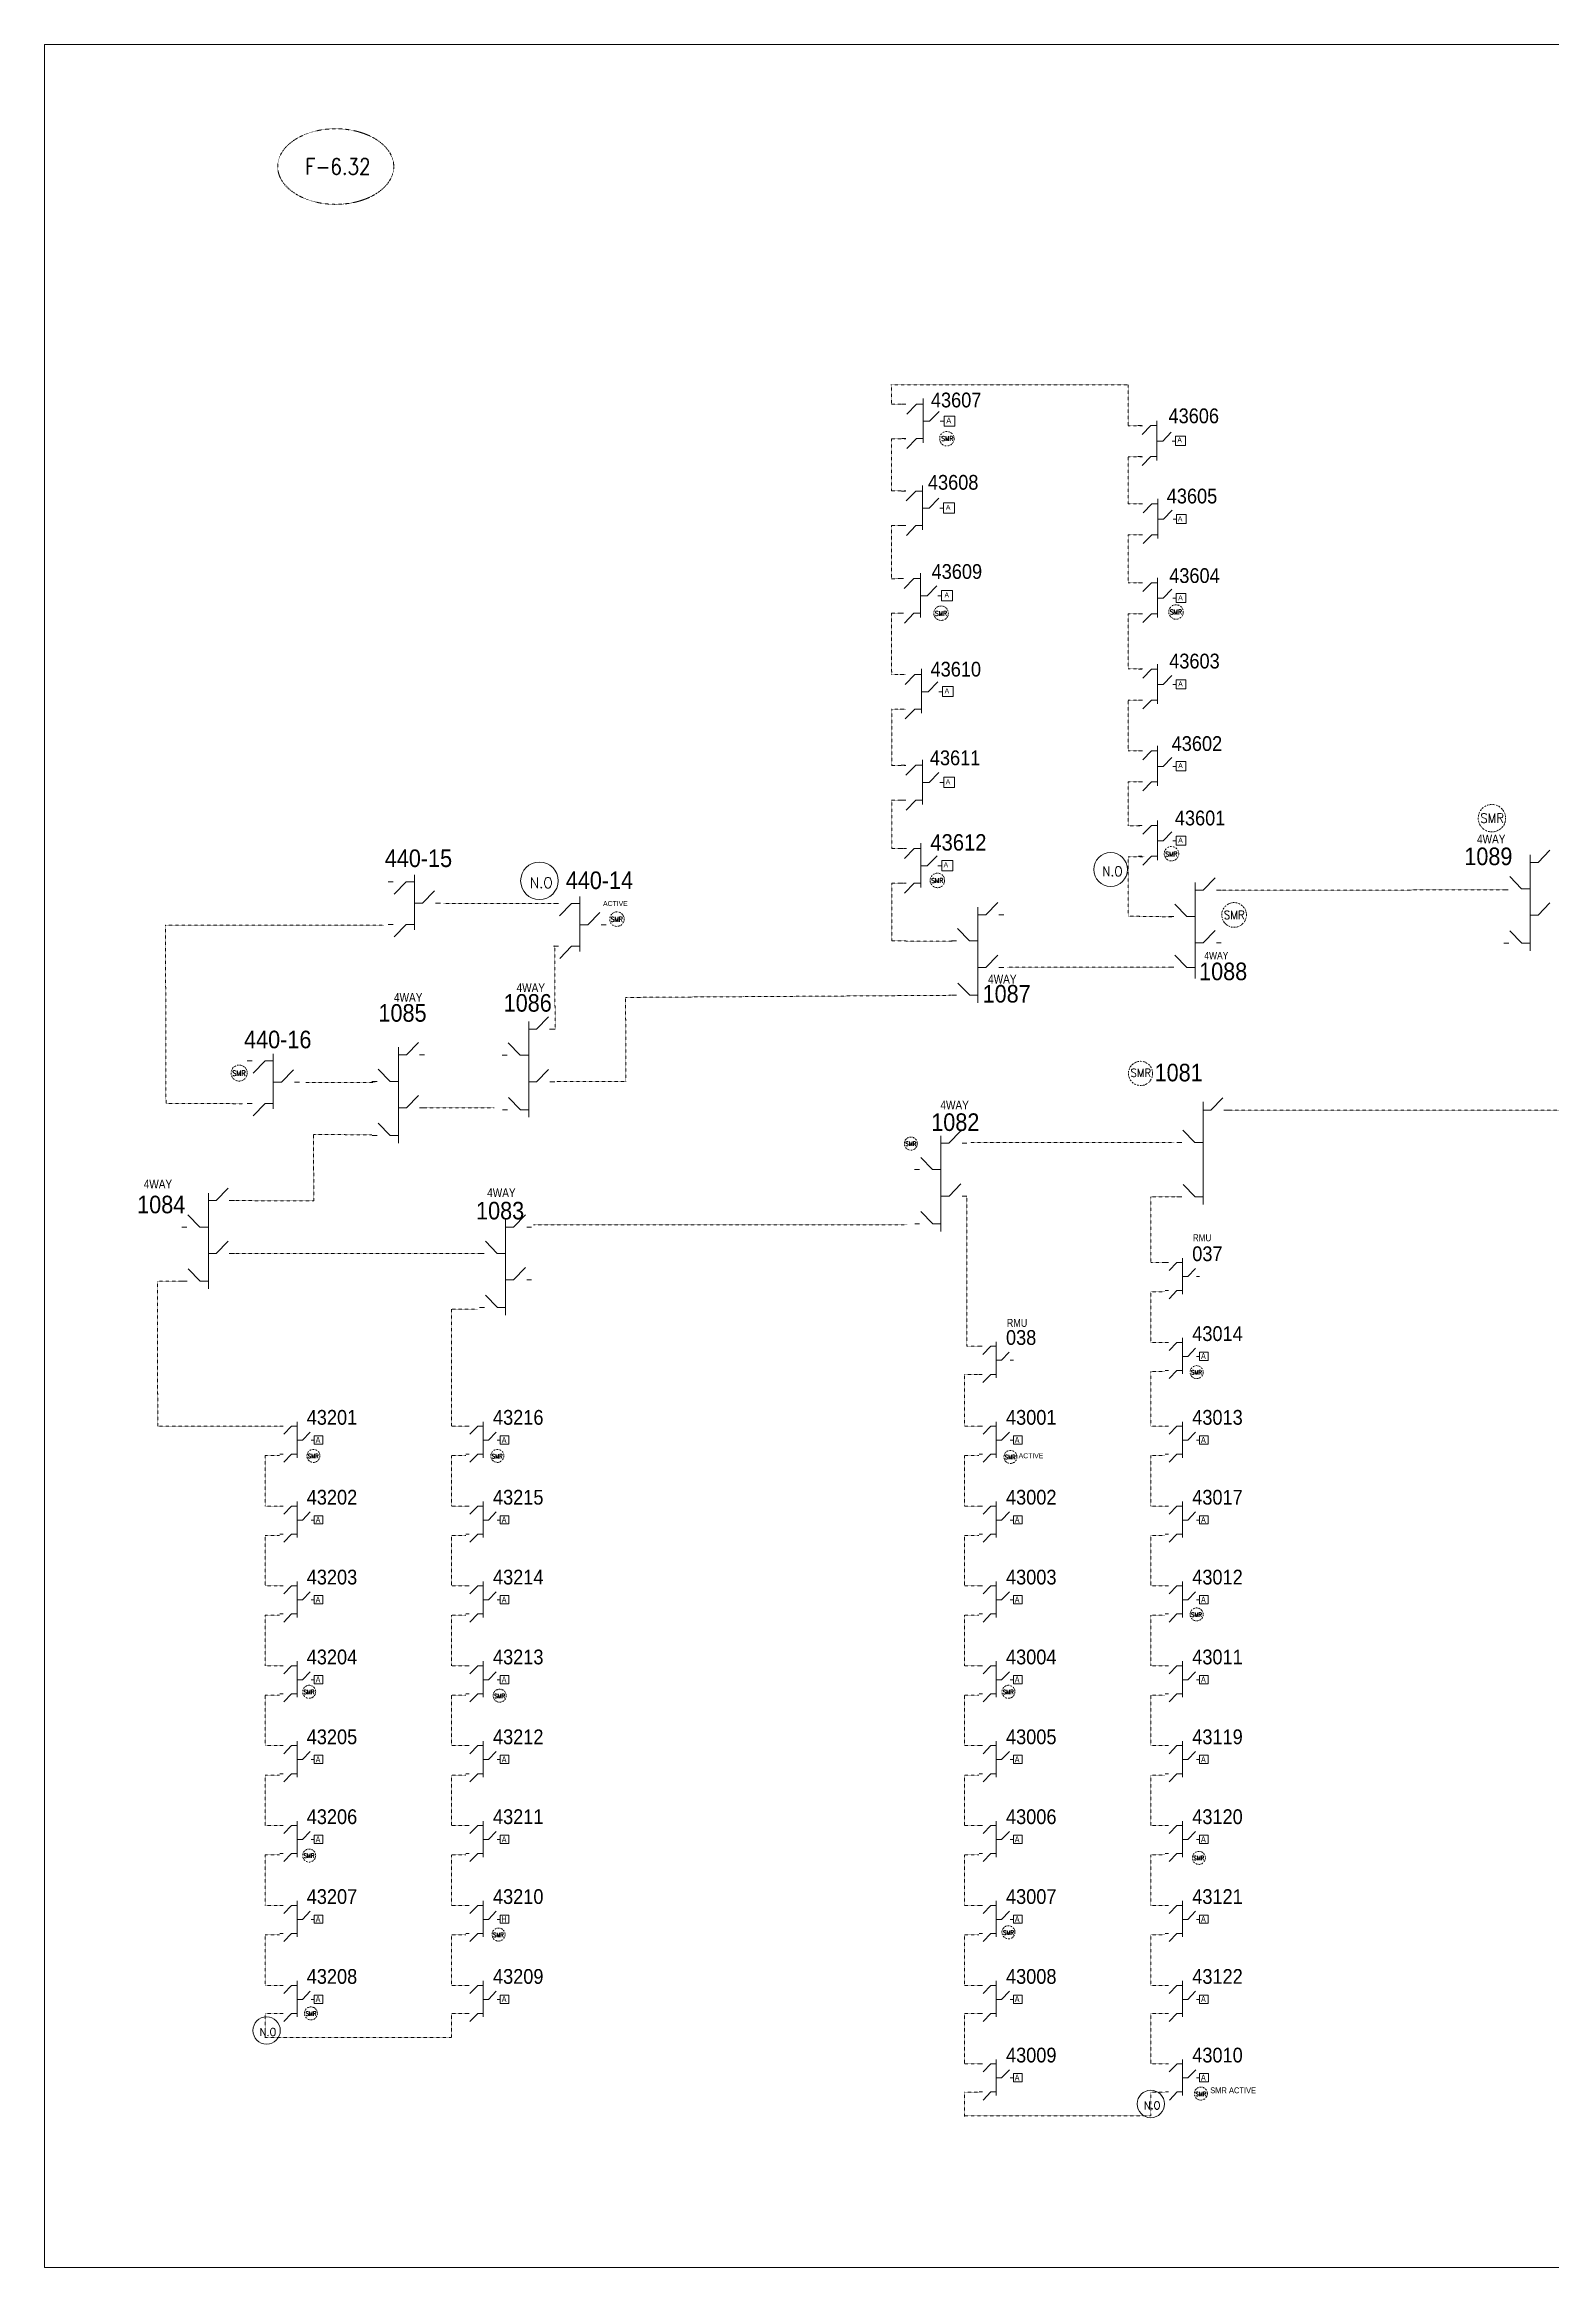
# Model space of a CAD drawing. Header units: metres. Extents: x 65984 to 144644, y -19036 to 23726.
# Drawn here: x 101434 to 102290, y -8571 to -7308 of the extents above; entities that cross this region are included whole.
import ezdxf
from ezdxf.enums import TextEntityAlignment as Align

# ---------------------------------------------------------------- set-up
doc = ezdxf.new("R2010")
doc.units = ezdxf.units.M
doc.header["$MEASUREMENT"] = 0
doc.linetypes.add('DGN Style 3', pattern=[0.013877, 0, -0.013877])
doc.linetypes.add('DGN Style 4', pattern=[1.6, 0.8, -0.4, 0, -0.4])
for name, color, linetype, lineweight in [('d_eos', 111, 'Continuous', 40), ('d_tf no', 6, 'Continuous', 40), ('d_ug cable', 95, 'Continuous', 40), ('fedr no', 95, 'Continuous', 40), ('Level 37', 7, 'Continuous', 0), ('O H MAIN FEEDER', 4, 'Continuous', 100), ('SW N O', 114, 'Continuous', 30)]:
    doc.layers.add(name, color=color, linetype=linetype, lineweight=lineweight)
doc.styles.add('NASKHF', font='naskhf.shx', dxfattribs={"height": 8})
doc.styles.add('Style-Arial', font='arial.ttf')
doc.styles.add('Style-msdefault', font='msdefault.shx')
doc.styles.add('Style-simplex', font='simplex.shx')
doc.styles.add('Style-STANDARD', font='STANDARD.shx')

# ---------------------------------------------------------------- blocks, each defined once
blk = doc.blocks.new('*U3995')
at = {"layer": 'd_eos', "color": 2, "linetype": 'Continuous', "lineweight": 13, "ltscale": 0.638341}
for p, q in [((-12.1, 13.7), (-14.9, 13.7)), ((-4.7, 13.7), (-11.5, 6.7)), ((0, 13.7), (-4.7, 13.7)), ((0, -13.6), (0, 17.6)), ((0, 1.6), (4.6, 1.6)), ((4.6, 1.6), (11.4, 8.6)), ((12.1, 1.6), (14.9, 1.6)), ((-12.1, -10.6), (-14.9, -10.6)), ((-4.7, -10.6), (-11.4, -17.6)), ((0, -10.6), (-4.7, -10.6))]:
    blk.add_line(p, q, dxfattribs=at)
blk = doc.blocks.new('*U3994')
at = {"layer": 'd_eos', "color": 7, "linetype": 'Continuous', "lineweight": 13, "ltscale": 0.638341}
for p, q in [((-12.1, 13.7), (-14.9, 13.7)), ((-4.7, 13.7), (-11.5, 6.7)), ((0, 13.7), (-4.7, 13.7)), ((0, -13.6), (0, 17.6)), ((0, 1.6), (4.6, 1.6)), ((4.6, 1.6), (11.4, 8.6)), ((12.1, 1.6), (14.9, 1.6)), ((-12.1, -10.6), (-14.9, -10.6)), ((-4.7, -10.6), (-11.4, -17.6)), ((0, -10.6), (-4.7, -10.6))]:
    blk.add_line(p, q, dxfattribs=at)
blk = doc.blocks.new('*U4014')
at = {"layer": 'd_eos', "color": 2, "linetype": 'Continuous', "lineweight": 13, "ltscale": 0.467226}
for p, q in [((0, -13.6), (0, 17.6)), ((-12.1, 13.7), (-14.9, 13.7)), ((-4.7, 13.7), (-11.5, 6.7)), ((0, 13.7), (-4.7, 13.7)), ((0, 1.6), (4.6, 1.6)), ((4.6, 1.6), (11.4, 8.6)), ((12.1, 1.6), (14.9, 1.6)), ((-12.1, -10.6), (-14.9, -10.6)), ((-4.7, -10.6), (-11.4, -17.6)), ((0, -10.6), (-4.7, -10.6))]:
    blk.add_line(p, q, dxfattribs=at)
blk = doc.blocks.new('*U4013')
at = {"layer": 'd_ug cable', "color": 2, "linetype": 'Continuous', "lineweight": 0, "flags": 128}
blk.add_lwpolyline([(7.3, -1.2), (12.3, -1.2), (12.3, 3.5), (7.3, 3.5)], close=True, dxfattribs=at)
at = {"layer": 'd_eos', "color": 2, "linetype": 'Continuous', "lineweight": 13, "ltscale": 0.467226, "xscale": 0.6561000000000002, "yscale": 0.6561000000000002, "zscale": 0.6561000000000002}
blk.add_blockref('*U4014', (-2.4, 0), dxfattribs=at)
blk = doc.blocks.new('*U4016')
at = {"layer": 'd_eos', "color": 7, "linetype": 'Continuous', "lineweight": 13, "ltscale": 0.452462}
for p, q in [((0, -13.6), (0, 17.6)), ((-12.1, 13.7), (-14.9, 13.7)), ((-4.7, 13.7), (-11.5, 6.7)), ((0, 13.7), (-4.7, 13.7)), ((0, 1.6), (4.6, 1.6)), ((4.6, 1.6), (11.4, 8.6)), ((12.1, 1.6), (14.9, 1.6)), ((-12.1, -10.6), (-14.9, -10.6)), ((-4.7, -10.6), (-11.4, -17.6)), ((0, -10.6), (-4.7, -10.6))]:
    blk.add_line(p, q, dxfattribs=at)
blk = doc.blocks.new('*U4015')
at = {"layer": 'd_ug cable', "color": 7, "linetype": 'Continuous', "lineweight": 0, "flags": 128}
blk.add_lwpolyline([(7.3, -1.2), (12.3, -1.2), (12.3, 3.5), (7.3, 3.5)], close=True, dxfattribs=at)
at = {"layer": 'd_eos', "color": 7, "linetype": 'Continuous', "lineweight": 13, "ltscale": 0.452462, "xscale": 0.6561000000000002, "yscale": 0.6561000000000002, "zscale": 0.6561000000000002}
blk.add_blockref('*U4016', (-2.4, 0), dxfattribs=at)
blk = doc.blocks.new('*U4018')
at = {"layer": 'd_eos', "color": 2, "linetype": 'Continuous', "lineweight": 13, "ltscale": 0.452668}
for p, q in [((0, -13.6), (0, 17.6)), ((-12.1, 13.7), (-14.9, 13.7)), ((-4.7, 13.7), (-11.5, 6.7)), ((0, 13.7), (-4.7, 13.7)), ((0, 1.6), (4.6, 1.6)), ((4.6, 1.6), (11.4, 8.6)), ((12.1, 1.6), (14.9, 1.6)), ((-12.1, -10.6), (-14.9, -10.6)), ((-4.7, -10.6), (-11.4, -17.6)), ((0, -10.6), (-4.7, -10.6))]:
    blk.add_line(p, q, dxfattribs=at)
blk = doc.blocks.new('*U4017')
at = {"layer": 'd_ug cable', "color": 2, "linetype": 'Continuous', "lineweight": 0, "flags": 128}
blk.add_lwpolyline([(7.3, -1.2), (12.3, -1.2), (12.3, 3.5), (7.3, 3.5)], close=True, dxfattribs=at)
at = {"layer": 'd_eos', "color": 2, "linetype": 'Continuous', "lineweight": 13, "ltscale": 0.452668, "xscale": 0.6561000000000002, "yscale": 0.6561000000000002, "zscale": 0.6561000000000002}
blk.add_blockref('*U4018', (-2.4, 0), dxfattribs=at)
blk = doc.blocks.new('*U4020')
at = {"layer": 'd_eos', "color": 7, "linetype": 'Continuous', "lineweight": 13, "ltscale": 0.453178}
for p, q in [((0, -13.6), (0, 17.6)), ((-12.1, 13.7), (-14.9, 13.7)), ((-4.7, 13.7), (-11.5, 6.7)), ((0, 13.7), (-4.7, 13.7)), ((0, 1.6), (4.6, 1.6)), ((4.6, 1.6), (11.4, 8.6)), ((12.1, 1.6), (14.9, 1.6)), ((-12.1, -10.6), (-14.9, -10.6)), ((-4.7, -10.6), (-11.4, -17.6)), ((0, -10.6), (-4.7, -10.6))]:
    blk.add_line(p, q, dxfattribs=at)
blk = doc.blocks.new('*U4019')
at = {"layer": 'd_ug cable', "color": 7, "linetype": 'Continuous', "lineweight": 0, "flags": 128}
blk.add_lwpolyline([(7.3, -1.2), (12.3, -1.2), (12.3, 3.5), (7.3, 3.5)], close=True, dxfattribs=at)
at = {"layer": 'd_eos', "color": 7, "linetype": 'Continuous', "lineweight": 13, "ltscale": 0.453178, "xscale": 0.6561000000000001, "yscale": 0.6561000000000001, "zscale": 0.6561000000000001}
blk.add_blockref('*U4020', (-2.4, 0), dxfattribs=at)
blk = doc.blocks.new('*U4022')
at = {"layer": 'd_eos', "color": 7, "linetype": 'Continuous', "lineweight": 13, "ltscale": 0.455957}
for p, q in [((0, -13.6), (0, 17.6)), ((-12.1, 13.7), (-14.9, 13.7)), ((-4.7, 13.7), (-11.5, 6.7)), ((0, 13.7), (-4.7, 13.7)), ((0, 1.6), (4.6, 1.6)), ((4.6, 1.6), (11.4, 8.6)), ((12.1, 1.6), (14.9, 1.6)), ((-12.1, -10.6), (-14.9, -10.6)), ((-4.7, -10.6), (-11.4, -17.6)), ((0, -10.6), (-4.7, -10.6))]:
    blk.add_line(p, q, dxfattribs=at)
blk = doc.blocks.new('*U4021')
at = {"layer": 'd_ug cable', "color": 7, "linetype": 'Continuous', "lineweight": 0, "flags": 128}
blk.add_lwpolyline([(7.3, -1.2), (12.3, -1.2), (12.3, 3.5), (7.3, 3.5)], close=True, dxfattribs=at)
at = {"layer": 'd_eos', "color": 7, "linetype": 'Continuous', "lineweight": 13, "ltscale": 0.455957, "xscale": 0.6561000000000002, "yscale": 0.6561000000000002, "zscale": 0.6561000000000002}
blk.add_blockref('*U4022', (-2.4, 0), dxfattribs=at)
blk = doc.blocks.new('*U4024')
at = {"layer": 'd_eos', "color": 2, "linetype": 'Continuous', "lineweight": 13, "ltscale": 0.453702}
for p, q in [((0, -13.6), (0, 17.6)), ((-12.1, 13.7), (-14.9, 13.7)), ((-4.7, 13.7), (-11.5, 6.7)), ((0, 13.7), (-4.7, 13.7)), ((0, 1.6), (4.6, 1.6)), ((4.6, 1.6), (11.4, 8.6)), ((12.1, 1.6), (14.9, 1.6)), ((-12.1, -10.6), (-14.9, -10.6)), ((-4.7, -10.6), (-11.4, -17.6)), ((0, -10.6), (-4.7, -10.6))]:
    blk.add_line(p, q, dxfattribs=at)
blk = doc.blocks.new('*U4023')
at = {"layer": 'd_ug cable', "color": 2, "linetype": 'Continuous', "lineweight": 0, "flags": 128}
blk.add_lwpolyline([(7.3, -1.2), (12.3, -1.2), (12.3, 3.5), (7.3, 3.5)], close=True, dxfattribs=at)
at = {"layer": 'd_eos', "color": 2, "linetype": 'Continuous', "lineweight": 13, "ltscale": 0.453702, "xscale": 0.6561000000000002, "yscale": 0.6561000000000002, "zscale": 0.6561000000000002}
blk.add_blockref('*U4024', (-2.4, 0), dxfattribs=at)
blk = doc.blocks.new('*U4026')
at = {"layer": 'd_eos', "color": 7, "linetype": 'Continuous', "lineweight": 13, "ltscale": 0.420503}
for p, q in [((0, -13.6), (0, 17.6)), ((-12.1, 13.7), (-14.9, 13.7)), ((-4.7, 13.7), (-11.5, 6.7)), ((0, 13.7), (-4.7, 13.7)), ((0, 1.6), (4.6, 1.6)), ((4.6, 1.6), (11.4, 8.6)), ((12.1, 1.6), (14.9, 1.6)), ((-12.1, -10.6), (-14.9, -10.6)), ((-4.7, -10.6), (-11.4, -17.6)), ((0, -10.6), (-4.7, -10.6))]:
    blk.add_line(p, q, dxfattribs=at)
blk = doc.blocks.new('*U4025')
at = {"layer": 'd_ug cable', "color": 7, "linetype": 'Continuous', "lineweight": 0, "flags": 128}
blk.add_lwpolyline([(7.3, -1.2), (12.3, -1.2), (12.3, 3.5), (7.3, 3.5)], close=True, dxfattribs=at)
at = {"layer": 'd_eos', "color": 7, "linetype": 'Continuous', "lineweight": 13, "ltscale": 0.420503, "xscale": 0.6561000000000002, "yscale": 0.6561000000000002, "zscale": 0.6561000000000002}
blk.add_blockref('*U4026', (-2.4, 0), dxfattribs=at)
blk = doc.blocks.new('*U4028')
at = {"layer": 'd_eos', "color": 2, "linetype": 'Continuous', "lineweight": 13, "ltscale": 0.420503}
for p, q in [((0, -13.6), (0, 17.6)), ((-12.1, 13.7), (-14.9, 13.7)), ((-4.7, 13.7), (-11.5, 6.7)), ((0, 13.7), (-4.7, 13.7)), ((0, 1.6), (4.6, 1.6)), ((4.6, 1.6), (11.4, 8.6)), ((12.1, 1.6), (14.9, 1.6)), ((-12.1, -10.6), (-14.9, -10.6)), ((-4.7, -10.6), (-11.4, -17.6)), ((0, -10.6), (-4.7, -10.6))]:
    blk.add_line(p, q, dxfattribs=at)
blk = doc.blocks.new('*U4027')
at = {"layer": 'd_ug cable', "color": 2, "linetype": 'Continuous', "lineweight": 0, "flags": 128}
blk.add_lwpolyline([(7.3, -1.2), (12.3, -1.2), (12.3, 3.5), (7.3, 3.5)], close=True, dxfattribs=at)
at = {"layer": 'd_eos', "color": 2, "linetype": 'Continuous', "lineweight": 13, "ltscale": 0.420503, "xscale": 0.6561000000000002, "yscale": 0.6561000000000002, "zscale": 0.6561000000000002}
blk.add_blockref('*U4028', (-2.4, 0), dxfattribs=at)
blk = doc.blocks.new('*U4003')
at = {"layer": 'd_eos', "color": 7, "linetype": 'Continuous', "lineweight": 13, "ltscale": 0.418816}
for p, q in [((-12.1, 13.7), (-14.9, 13.7)), ((-4.7, 13.7), (-11.5, 6.7)), ((0, 13.7), (-4.7, 13.7)), ((0, -13.6), (0, 17.6)), ((0, 1.6), (4.6, 1.6)), ((4.6, 1.6), (11.4, 8.6)), ((12.1, 1.6), (14.9, 1.6)), ((-12.1, -10.6), (-14.9, -10.6)), ((-4.7, -10.6), (-11.4, -17.6)), ((0, -10.6), (-4.7, -10.6))]:
    blk.add_line(p, q, dxfattribs=at)
blk = doc.blocks.new('*U4002')
at = {"layer": 'd_ug cable', "color": 7, "linetype": 'Continuous', "lineweight": 0, "flags": 128}
blk.add_lwpolyline([(7.3, -1.2), (12.3, -1.2), (12.3, 3.5), (7.3, 3.5)], close=True, dxfattribs=at)
at = {"layer": 'd_eos', "color": 7, "linetype": 'Continuous', "lineweight": 13, "ltscale": 0.418816, "xscale": 0.6561000000000001, "yscale": 0.6561000000000001, "zscale": 0.6561000000000001}
blk.add_blockref('*U4003', (-2.4, 0), dxfattribs=at)
blk = doc.blocks.new('*U4001')
at = {"layer": 'd_eos', "color": 2, "linetype": 'Continuous', "lineweight": 13, "ltscale": 0.418816}
for p, q in [((-12.1, 13.7), (-14.9, 13.7)), ((-4.7, 13.7), (-11.5, 6.7)), ((0, 13.7), (-4.7, 13.7)), ((0, -13.6), (0, 17.6)), ((0, 1.6), (4.6, 1.6)), ((4.6, 1.6), (11.4, 8.6)), ((12.1, 1.6), (14.9, 1.6)), ((-12.1, -10.6), (-14.9, -10.6)), ((-4.7, -10.6), (-11.4, -17.6)), ((0, -10.6), (-4.7, -10.6))]:
    blk.add_line(p, q, dxfattribs=at)
blk = doc.blocks.new('*U4000')
at = {"layer": 'd_ug cable', "color": 2, "linetype": 'Continuous', "lineweight": 0, "flags": 128}
blk.add_lwpolyline([(7.3, -1.2), (12.3, -1.2), (12.3, 3.5), (7.3, 3.5)], close=True, dxfattribs=at)
at = {"layer": 'd_eos', "color": 2, "linetype": 'Continuous', "lineweight": 13, "ltscale": 0.418816, "xscale": 0.6561000000000001, "yscale": 0.6561000000000001, "zscale": 0.6561000000000001}
blk.add_blockref('*U4001', (-2.4, 0), dxfattribs=at)
blk = doc.blocks.new('*U4034')
at = {"layer": 'd_eos', "color": 7, "linetype": 'Continuous', "lineweight": 13, "ltscale": 0.418816}
for p, q in [((-12.1, 13.7), (-14.9, 13.7)), ((-4.7, 13.7), (-11.5, 6.7)), ((0, 13.7), (-4.7, 13.7)), ((0, -13.6), (0, 17.6)), ((0, 1.6), (4.6, 1.6)), ((4.6, 1.6), (11.4, 8.6)), ((12.1, 1.6), (14.9, 1.6)), ((-12.1, -10.6), (-14.9, -10.6)), ((-4.7, -10.6), (-11.4, -17.6)), ((0, -10.6), (-4.7, -10.6))]:
    blk.add_line(p, q, dxfattribs=at)
blk = doc.blocks.new('*U3382')
at = {"layer": 'SW N O', "color": 3, "lineweight": 13}
blk.add_circle((0, 0), 16.8, dxfattribs=at)
at = {"layer": 'SW N O', "color": 3, "lineweight": 13, "insert": (1.7, -1.8), "char_height": 9.6, "attachment_point": 5, "line_spacing_factor": 0.6, "style": 'Style-STANDARD'}
blk.add_mtext('N.O', dxfattribs=at)

msp = doc.modelspace()

# ---------------------------------------------------------------- linework, layer by layer
at = {"layer": 'd_eos', "color": 2, "linetype": 'Continuous', "lineweight": 13, "ltscale": 0.478599}
for p, q in [((102278.5, -7823), (102278.5, -7768.4)), ((102283, -7772.8), (102289.8, -7765.8)), ((102088.1, -7838.7), (102088.1, -7784.2)), ((102273.7, -7787.8), (102266.9, -7780.8)), ((102278.4, -7772.8), (102283, -7772.8)), ((102088, -7788.5), (102092.6, -7788.5)), ((102266.1, -7788.4), (102263.3, -7788.4)), ((102278.4, -7787.8), (102273.7, -7787.8)), ((102283, -7802.8), (102289.8, -7795.8)), ((102088, -7803.5), (102083.3, -7803.5)), ((102278.4, -7802.8), (102283, -7802.8)), ((102088, -7818.5), (102092.6, -7818.5)), ((102266.4, -7818.6), (102263.6, -7818.6)), ((102273.8, -7818.6), (102267, -7811.6)), ((102278.5, -7818.6), (102273.8, -7818.6)), ((102088, -7832.4), (102083.3, -7832.4)), ((102092.6, -7967.2), (102092.6, -7908.8)), ((102097, -7913.6), (102103.8, -7906.6)), ((102092.6, -7913.6), (102097, -7913.6)), ((102104.4, -7913.6), (102107.3, -7913.6)), ((101943.4, -7932.4), (101948, -7932.4)), ((101943.5, -7982.6), (101943.5, -7928.1)), ((101948, -7932.4), (101954.8, -7925.4)), ((101955.5, -7932.4), (101958.3, -7932.4)), ((102080.4, -7932), (102077.6, -7932)), ((102087.9, -7932), (102081.1, -7925)), ((102092.5, -7932), (102087.9, -7932)), ((101931.3, -7947.4), (101928.5, -7947.4)), ((101938.8, -7947.4), (101932, -7940.4)), ((101943.4, -7947.4), (101938.8, -7947.4)), ((101948.1, -7962.4), (101954.8, -7955.4)), ((102088, -7962.8), (102081.2, -7955.8)), ((101938.9, -7978.2), (101932.1, -7971.2)), ((101943.4, -7962.4), (101948.1, -7962.4)), ((101955.5, -7962.4), (101958.3, -7962.4)), ((102080.5, -7962.8), (102077.7, -7962.8)), ((102092.6, -7962.8), (102088, -7962.8)), ((101931.4, -7978.2), (101928.6, -7978.2)), ((101943.5, -7978.2), (101938.9, -7978.2))]:
    msp.add_line(p, q, dxfattribs=at)
at = {"layer": 'd_eos', "color": 7, "linetype": 'Continuous', "lineweight": 13, "ltscale": 0.478599}
for p, q in [((102092.6, -7788.5), (102099.4, -7781.5)), ((101969.1, -7802.5), (101975.8, -7795.5)), ((102083.3, -7803.5), (102076.5, -7796.5)), ((102100.1, -7788.5), (102102.9, -7788.5)), ((101964.4, -7802.5), (101969.1, -7802.5)), ((101964.5, -7852.6), (101964.5, -7798.1)), ((101976.5, -7802.5), (101979.3, -7802.5)), ((102075.9, -7803.5), (102073.1, -7803.5)), ((101952.3, -7817.4), (101949.5, -7817.4)), ((101959.8, -7817.4), (101953, -7810.4)), ((101964.4, -7817.4), (101959.8, -7817.4)), ((102092.6, -7818.5), (102099.4, -7811.5)), ((102100.1, -7818.5), (102102.9, -7818.5)), ((101964.4, -7832.4), (101969.1, -7832.4)), ((101969.1, -7832.4), (101975.9, -7825.4)), ((101976.5, -7832.4), (101979.3, -7832.4)), ((102076, -7832.3), (102073.2, -7832.3)), ((102083.3, -7832.5), (102076.5, -7825.5)), ((101959.9, -7848.3), (101953.1, -7841.3)), ((101952.4, -7848.3), (101949.6, -7848.3)), ((101964.5, -7848.3), (101959.9, -7848.3)), ((101709, -7867.5), (101713.6, -7867.5)), ((101709.1, -7917.6), (101709.1, -7863.1)), ((101713.6, -7867.5), (101720.4, -7860.5)), ((101721, -7867.5), (101723.9, -7867.5)), ((101634.9, -7882.2), (101639.6, -7882.2)), ((101635.1, -7932.3), (101635.1, -7877.8)), ((101639.6, -7882.2), (101646.4, -7875.2)), ((101647, -7882.2), (101649.9, -7882.2)), ((101696.9, -7882.4), (101694.1, -7882.4)), ((101704.3, -7882.4), (101697.5, -7875.4)), ((101709, -7882.4), (101704.3, -7882.4)), ((101622.9, -7897.2), (101620, -7897.2)), ((101630.3, -7897.2), (101623.5, -7890.2)), ((101635, -7897.2), (101630.3, -7897.2)), ((101709, -7897.4), (101713.6, -7897.4)), ((101713.6, -7897.4), (101720.4, -7890.4)), ((101721.1, -7897.4), (101723.9, -7897.4)), ((101639.6, -7912.2), (101646.4, -7905.2)), ((101704.4, -7913.3), (101697.6, -7906.3)), ((101630.4, -7928), (101623.6, -7921)), ((101635, -7912.2), (101639.6, -7912.2)), ((101647, -7912.2), (101649.9, -7912.2)), ((101697, -7913.3), (101694.2, -7913.3)), ((101709.1, -7913.3), (101704.4, -7913.3)), ((101623, -7928), (101620.1, -7928)), ((101635.1, -7928), (101630.4, -7928)), ((101527, -8015.2), (101527, -7960.7)), ((101531.5, -7965), (101538.3, -7958)), ((101522.2, -7980), (101515.4, -7973)), ((101526.8, -7965), (101531.5, -7965)), ((101538.9, -7965), (101541.8, -7965)), ((101700.5, -7980), (101707.3, -7973)), ((101514.8, -7980), (101511.9, -7980)), ((101526.9, -7980), (101522.2, -7980)), ((101695.9, -7980), (101700.5, -7980)), ((101696, -8030.2), (101696, -7975.7)), ((101708, -7980), (101710.8, -7980)), ((101526.9, -7995), (101531.5, -7995)), ((101531.5, -7995), (101538.3, -7988)), ((101538.9, -7995), (101541.8, -7995)), ((101683.8, -7995), (101681, -7995)), ((101691.2, -7995), (101684.5, -7988)), ((101695.9, -7995), (101691.2, -7995)), ((101514.9, -8010.8), (101512, -8010.8)), ((101522.3, -8010.8), (101515.5, -8003.8)), ((101527, -8010.8), (101522.3, -8010.8)), ((101695.9, -8010), (101700.5, -8010)), ((101700.5, -8010), (101707.3, -8003)), ((101708, -8010), (101710.8, -8010)), ((101691.3, -8025.8), (101684.6, -8018.8)), ((101683.9, -8025.8), (101681.1, -8025.8)), ((101696, -8025.8), (101691.3, -8025.8))]:
    msp.add_line(p, q, dxfattribs=at)
at = {"layer": 'd_ug cable', "color": 6, "linetype": 'DGN Style 3', "lineweight": 13}
for p, q in [((101915.1, -7501.3), (102049.8, -7501.3)), ((101915.4, -7501.2), (101915.4, -7512.2)), ((102050, -7501.3), (102050, -7524.5)), ((101915.4, -7512.2), (101923.6, -7512.2)), ((102050, -7524.5), (102058.2, -7524.5)), ((101915.4, -7532), (101923.6, -7532)), ((101915.4, -7532), (101915.4, -7561.6)), ((102050, -7542.2), (102058.2, -7542.2)), ((102050, -7542.2), (102050, -7568.9)), ((101915.4, -7561.6), (101923.6, -7561.6)), ((102050, -7568.9), (102058.2, -7568.9)), ((101915.4, -7581.3), (101923.6, -7581.3)), ((101915.4, -7581.3), (101915.4, -7611.5)), ((102050, -7586.6), (102058.2, -7586.6)), ((102050, -7586.6), (102050, -7613.9)), ((101915.4, -7611.5), (101922.2, -7611.4)), ((102050, -7613.9), (102058.2, -7613.9)), ((101915.4, -7631.1), (101915.5, -7665.9)), ((101915.4, -7631.1), (101922.2, -7631.1)), ((102050, -7631.5), (102058.2, -7631.5)), ((102050, -7631.5), (102050, -7662.8)), ((101915.4, -7665.9), (101915.5, -7665.9)), ((101915.5, -7665.9), (101923.6, -7665.9)), ((102050, -7662.8), (102058.2, -7662.8)), ((102050, -7680.5), (102058.2, -7680.5)), ((102050, -7680.5), (102050, -7709.3)), ((101915.4, -7685.7), (101915.5, -7685.7)), ((101915.5, -7685.7), (101923.6, -7685.7)), ((101915.5, -7685.7), (101915.5, -7717.6)), ((101915.4, -7717.6), (101923.6, -7717.6)), ((102050, -7709.3), (102058.2, -7709.3)), ((102050, -7727), (102058.2, -7727)), ((102050, -7727), (102050, -7751.9)), ((101915.4, -7737.3), (101923.6, -7737.3)), ((101915.5, -7737.3), (101915.6, -7764.9)), ((102050.1, -7751.9), (102058.3, -7751.9)), ((101915.6, -7764.9), (101923.9, -7764.9)), ((102050, -7769.5), (102049.9, -7803.3)), ((102050, -7769.5), (102059, -7769.5)), ((101660.6, -7796.1), (101722.6, -7796.1)), ((101915.6, -7784.6), (101923.8, -7784.6)), ((101915.6, -7784.6), (101915.6, -7817.4)), ((102102.2, -7788.5), (102263.7, -7788.4)), ((101502.7, -7808.5), (101626.8, -7808.5)), ((102049.9, -7803.3), (102075.3, -7803.7)), ((101915.6, -7817.4), (101951.2, -7817.5)), ((101981.1, -7832.3), (102074.6, -7832.3)), ((101764.2, -7849.5), (101949.2, -7848.3)), ((101582.4, -7897.9), (101621.9, -7897.9)), ((101724.9, -7897.3), (101764.4, -7897.3)), ((101502.9, -7909.8), (101546.5, -7909.9)), ((101649.9, -7912.2), (101689.4, -7912.2)), ((102107.2, -7913.6), (102314.6, -7913.6)), ((101586.8, -7927.4), (101619.9, -7927.6)), ((101960.3, -7932), (102076.2, -7932)), ((101540.6, -7965), (101586.9, -7965.1)), ((101711.9, -7978.8), (101924.3, -7978.8)), ((101541.8, -7995), (101683.4, -7995)), ((101498, -8010.7), (101514, -8010.7)), ((101498, -8010.7), (101498.2, -8093.2)), ((102062.8, -8016.8), (102071, -8016.8)), ((102062.8, -8016.8), (102062.8, -8045.6)), ((101665.2, -8026.7), (101665.2, -8093.2)), ((101665.2, -8026.7), (101680.1, -8026.7)), ((102062.8, -8045.6), (102071, -8045.6)), ((101956.9, -8063.8), (101956.9, -8093.2)), ((101957, -8063.8), (101965.1, -8063.8)), ((102062.8, -8062.2), (102071, -8062.2)), ((102062.8, -8062.2), (102062.8, -8093.2)), ((101498.2, -8093.2), (101568.7, -8093.2)), ((101665.2, -8093.2), (101673.4, -8093.2)), ((101956.9, -8093.2), (101965.1, -8093.2)), ((101956.9, -8093.2), (101965.1, -8093.2)), ((102062.8, -8093.2), (102071, -8093.2)), ((101559.3, -8109.9), (101567.5, -8109.9)), ((101559.3, -8109.9), (101559.3, -8138.6)), ((101665.2, -8109.9), (101673.4, -8109.9)), ((101665.2, -8109.9), (101665.2, -8138.6)), ((101956.9, -8109.9), (101965.1, -8109.9)), ((101956.9, -8109.9), (101956.9, -8138.6)), ((102062.8, -8109.9), (102071, -8109.9)), ((102062.8, -8109.9), (102062.8, -8138.6)), ((101559.4, -8138.6), (101567.5, -8138.6)), ((101665.2, -8138.6), (101673.4, -8138.6)), ((101956.9, -8138.6), (101965.1, -8138.6)), ((102062.8, -8138.6), (102071, -8138.6)), ((101559.3, -8155.3), (101567.5, -8155.3)), ((101559.3, -8155.3), (101559.3, -8184)), ((101665.2, -8155.3), (101673.4, -8155.3)), ((101665.2, -8155.3), (101665.2, -8184)), ((101956.9, -8155.3), (101965.1, -8155.3)), ((101956.9, -8155.3), (101956.9, -8184)), ((102062.8, -8155.3), (102071, -8155.3)), ((102062.8, -8155.3), (102062.8, -8184)), ((101559.4, -8184), (101567.5, -8184)), ((101665.2, -8184), (101673.4, -8184)), ((101956.9, -8184), (101965.1, -8184)), ((102062.8, -8184), (102071, -8184)), ((101559.3, -8200.7), (101567.5, -8200.7)), ((101559.3, -8200.7), (101559.3, -8229.4)), ((101665.2, -8200.7), (101673.4, -8200.7)), ((101665.2, -8200.7), (101665.2, -8229.4)), ((101956.9, -8200.7), (101965.1, -8200.7)), ((101956.9, -8200.7), (101956.9, -8229.4)), ((102062.8, -8200.7), (102071, -8200.7)), ((102062.8, -8200.7), (102062.8, -8229.4)), ((101559.4, -8229.4), (101567.5, -8229.4)), ((101665.2, -8229.4), (101673.4, -8229.4)), ((101956.9, -8229.4), (101965.1, -8229.4)), ((102062.8, -8229.4), (102071, -8229.4)), ((101559.3, -8246.1), (101567.5, -8246.1)), ((101559.3, -8246.1), (101559.3, -8274.8)), ((101665.2, -8246.1), (101673.4, -8246.1)), ((101665.2, -8246.1), (101665.2, -8274.8)), ((101956.9, -8246.1), (101965.1, -8246.1)), ((101956.9, -8246.1), (101956.9, -8274.8)), ((102062.8, -8246.1), (102071, -8246.1)), ((102062.8, -8246.1), (102062.8, -8274.8)), ((101559.4, -8274.8), (101567.5, -8274.8)), ((101665.2, -8274.8), (101673.4, -8274.8)), ((101956.9, -8274.8), (101965.1, -8274.8)), ((102062.8, -8274.8), (102071, -8274.8)), ((101559.3, -8291.5), (101567.5, -8291.5)), ((101559.3, -8291.5), (101559.3, -8320.2)), ((101665.2, -8291.5), (101673.4, -8291.5)), ((101665.2, -8291.5), (101665.2, -8320.2)), ((101956.9, -8291.5), (101965.1, -8291.5)), ((101956.9, -8291.5), (101956.9, -8320.2)), ((102062.8, -8291.5), (102071, -8291.5)), ((102062.8, -8291.5), (102062.8, -8320.2)), ((101559.4, -8320.2), (101567.5, -8320.2)), ((101665.2, -8320.2), (101673.4, -8320.2)), ((101956.9, -8320.2), (101965.1, -8320.2)), ((102062.8, -8320.2), (102071, -8320.2)), ((101559.3, -8336.9), (101567.5, -8336.9)), ((101559.3, -8336.9), (101559.3, -8365.6)), ((101665.2, -8336.9), (101673.4, -8336.9)), ((101665.2, -8336.9), (101665.2, -8365.6)), ((101956.9, -8336.9), (101965.1, -8336.9)), ((101956.9, -8336.9), (101956.9, -8365.6)), ((102062.8, -8336.9), (102071, -8336.9)), ((102062.8, -8336.9), (102062.8, -8365.6)), ((101559.4, -8365.6), (101567.5, -8365.7)), ((101665.2, -8365.6), (101673.4, -8365.7)), ((101956.9, -8365.6), (101965.1, -8365.7)), ((102062.8, -8365.6), (102071, -8365.7)), ((101559.3, -8382.3), (101567.5, -8382.3)), ((101559.3, -8382.3), (101559.3, -8411.1)), ((101665.2, -8382.3), (101673.4, -8382.3)), ((101665.2, -8382.3), (101665.2, -8411.1)), ((101956.9, -8382.3), (101965.1, -8382.3)), ((101956.9, -8382.3), (101956.9, -8411.1)), ((102062.8, -8382.3), (102071, -8382.3)), ((102062.8, -8382.3), (102062.8, -8411.1)), ((101559.4, -8411.1), (101567.5, -8411.1)), ((101665.2, -8411.1), (101673.4, -8411.1)), ((101956.9, -8411.1), (101965.1, -8411.1)), ((102062.8, -8411.1), (102071, -8411.1)), ((101665.2, -8427), (101665.2, -8440.7)), ((101665.2, -8427), (101673.4, -8427)), ((101956.9, -8427), (101956.9, -8455.7)), ((101956.9, -8427), (101965.1, -8427)), ((102062.8, -8427), (102071, -8427)), ((102062.8, -8427), (102062.8, -8455.7)), ((101559.3, -8440.7), (101665, -8440.7)), ((101956.9, -8455.7), (101965.1, -8455.7)), ((102062.8, -8455.7), (102071, -8455.7)), ((102062.8, -8471.7), (102062.8, -8485.3)), ((102062.8, -8471.7), (102071, -8471.7)), ((101956.9, -8485.3), (102062.6, -8485.3))]:
    msp.add_line(p, q, dxfattribs=at)
at = {"layer": 'd_ug cable', "color": 6, "linetype": 'DGN Style 3', "lineweight": 13, "flags": 128}
for points in [[(101502.6, -7808.5), (101502.9, -7909.8)], [(101724, -7819.9), (101724.1, -7867.7)], [(101764.2, -7849.5), (101764.4, -7897.3)], [(101586.8, -7927.4), (101586.9, -7965.1)], [(101958.3, -7962.4), (101958.3, -8047.8), (101965.1, -8047.8)], [(102077.7, -7962.8), (102062.8, -7962.8), (102062.8, -8000.2), (102071, -8000.2)], [(101559.3, -8440.9), (101559.3, -8440.9), (101559.3, -8427), (101567.5, -8427)], [(101956.9, -8485.6), (101956.9, -8485.6), (101956.9, -8471.7), (101965.1, -8471.7)]]:
    msp.add_lwpolyline(points, dxfattribs=at)
at = {"layer": 'd_ug cable', "color": 2, "linetype": 'DGN Style 4', "lineweight": 13}
for centre, radius in [((101946.9, -7531.9), 4.12), ((101943.6, -7631.1), 4.12), ((102077.2, -7630.4), 4.12), ((102256.8, -7747.6), 7.8), ((102074.6, -7767.8), 4.12), ((101941.5, -7783), 4.12), ((102110.2, -7802.6), 7.02), ((101759.3, -7805), 4.12), ((101544.5, -7892.5), 4.57), ((102057, -7892.7), 6.89), ((101926.4, -7932.6), 3.7), ((102088.9, -8062.5), 3.7), ((101586.7, -8110.1), 3.7), ((101691.3, -8110.1), 3.7), ((101983, -8110.7), 3.7), ((102088.9, -8200.2), 3.7), ((101584.3, -8244.2), 3.7), ((101692.6, -8246.4), 3.7), ((101981.9, -8244.2), 3.7), ((101584.3, -8337.3), 3.7), ((102090.2, -8338.6), 3.7), ((101981.9, -8380.9), 3.7), ((101692, -8382.2), 3.7), ((101585.3, -8427), 3.7), ((102091.3, -8472.6), 3.7)]:
    msp.add_circle(centre, radius, dxfattribs=at)
at = {"layer": 'fedr no', "color": 82, "linetype": 'DGN Style 3', "lineweight": 13, "true_color": 0x1dc70e}
msp.add_ellipse((101599.4, -7377.2), major_axis=(33, 0), ratio=0.651175, dxfattribs=at)
at = {"layer": 'O H MAIN FEEDER', "color": 140, "linetype": 'Continuous', "lineweight": 13, "flags": 128}
msp.add_lwpolyline([(101433.8, -7307.8), (102971.9, -7307.8), (102971.9, -8571.5), (101433.8, -8571.5)], close=True, dxfattribs=at)

# ---------------------------------------------------------------- block references
at = {"layer": 'd_eos', "color": 2, "linetype": 'Continuous', "lineweight": 13, "ltscale": 0.467226, "xscale": 1.226238271502003, "yscale": 1.226238271502003, "zscale": 1.226238271502003}
msp.add_blockref('*U4013', (101936.3, -7523.3), dxfattribs=at)
at = {"layer": 'd_eos', "color": 7, "linetype": 'Continuous', "lineweight": 13, "ltscale": 0.420503, "xscale": 1.103614444351803, "yscale": 1.103614444351803, "zscale": 1.103614444351803}
for p in [(102068.9, -7534.4), (102069.4, -7578.8), (102069.2, -7672.8), (102069.2, -7719.3)]:
    msp.add_blockref('*U4025', p, dxfattribs=at)
at = {"layer": 'd_eos', "color": 7, "linetype": 'Continuous', "lineweight": 13, "ltscale": 0.452462, "xscale": 1.229886565943203, "yscale": 1.229886565943203, "zscale": 1.229886565943203}
msp.add_blockref('*U4015', (101936, -7572.7), dxfattribs=at)
at = {"layer": 'd_eos', "color": 2, "linetype": 'Continuous', "lineweight": 13, "ltscale": 0.452668, "xscale": 1.230678815552854, "yscale": 1.230678815552854, "zscale": 1.230678815552854}
msp.add_blockref('*U4017', (101934.9, -7622.5), dxfattribs=at)
at = {"layer": 'd_eos', "color": 2, "linetype": 'Continuous', "lineweight": 13, "ltscale": 0.420503, "xscale": 1.103614444351803, "yscale": 1.103614444351803, "zscale": 1.103614444351803}
for p in [(102069.2, -7623.7), (102069.2, -7761.6)]:
    msp.add_blockref('*U4027', p, dxfattribs=at)
at = {"layer": 'd_eos', "color": 7, "linetype": 'Continuous', "lineweight": 13, "ltscale": 0.453178, "xscale": 1.232247192454466, "yscale": 1.232247192454466, "zscale": 1.232247192454466}
msp.add_blockref('*U4019', (101935.4, -7677), dxfattribs=at)
at = {"layer": 'd_eos', "color": 7, "linetype": 'Continuous', "lineweight": 13, "ltscale": 0.455957, "xscale": 1.2423880964112, "yscale": 1.2423880964112, "zscale": 1.2423880964112}
msp.add_blockref('*U4021', (101936, -7728.7), dxfattribs=at)
at = {"layer": 'd_eos', "color": 2, "linetype": 'Continuous', "lineweight": 13, "ltscale": 0.453702, "xscale": 1.234796184612617, "yscale": 1.234796184612617, "zscale": 1.234796184612617}
msp.add_blockref('*U4023', (101935, -7776), dxfattribs=at)
at = {"layer": 'd_eos', "color": 7, "linetype": 'Continuous', "lineweight": 13, "ltscale": 0.638341}
msp.add_blockref('*U3994', (101644.1, -7797.5), dxfattribs=at)
at = {"layer": 'd_eos', "color": 2, "linetype": 'Continuous', "lineweight": 13, "ltscale": 0.638341}
for p in [(101738.2, -7809.8), (101563.9, -7899.2)]:
    msp.add_blockref('*U3995', p, dxfattribs=at)
at = {"layer": 'd_eos', "color": 7, "linetype": 'Continuous', "lineweight": 13, "ltscale": 0.418816, "xscale": 0.6561000000000001, "yscale": 0.6561000000000001, "zscale": 0.6561000000000001}
for p in [(102080.8, -8009.2), (101974.9, -8056.8)]:
    msp.add_blockref('*U4034', p, dxfattribs=at)
at = {"layer": 'd_eos', "color": 2, "linetype": 'Continuous', "lineweight": 13, "ltscale": 0.418816}
for p in [(102083.2, -8054.6), (101579.8, -8102.2), (101685.6, -8102.2), (101977.4, -8102.2), (102083.2, -8193), (101579.8, -8238.4), (101685.6, -8238.4), (101977.4, -8238.4), (101579.8, -8329.2), (102083.2, -8329.2), (101685.6, -8374.6), (101977.4, -8374.6), (101579.8, -8420.1), (102083.3, -8464.7)]:
    msp.add_blockref('*U4000', p, dxfattribs=at)
at = {"layer": 'd_eos', "color": 7, "linetype": 'Continuous', "lineweight": 13, "ltscale": 0.418816}
for p in [(102083.2, -8102.2), (101579.8, -8147.6), (101685.6, -8147.6), (101977.4, -8147.6), (102083.2, -8147.6), (101579.8, -8193), (101685.6, -8193), (101977.4, -8193), (102083.2, -8238.4), (101579.8, -8283.8), (101685.6, -8283.8), (101977.4, -8283.8), (102083.2, -8283.8), (101685.6, -8329.2), (101977.4, -8329.2), (101579.8, -8374.6), (102083.2, -8374.6), (101685.6, -8420.1), (101977.4, -8420.1), (102083.2, -8420.1), (101977.4, -8464.7)]:
    msp.add_blockref('*U4002', p, dxfattribs=at)
at = {"layer": 'SW N O', "color": 3, "lineweight": 13}
for p, xscale, yscale, zscale in [((102040, -7776.8), 0.5716879292363198, 0.5716879292363198, 0.5716879292363198), ((101715.2, -7783.2), 0.6352088102625776, 0.6352088102625776, 0.6352088102625776), ((101560.1, -8436.7), 0.4630672226814191, 0.4630672226814191, 0.4630672226814191), ((102062.8, -8478.5), 0.4630672226814191, 0.4630672226814191, 0.4630672226814191)]:
    msp.add_blockref('*U3382', p, dxfattribs=dict(at, xscale=xscale, yscale=yscale, zscale=zscale))

# ---------------------------------------------------------------- texts
at = {"layer": 'd_tf no', "color": 1, "linetype": 'Continuous', "lineweight": 13, "ltscale": 0.9, "style": 'Style-simplex', "width": 0.909091}
for height, p in [(2.7, (101947.1, -7531.8)), (2.7, (101943.5, -7631.2)), (2.7, (102077.1, -7630.4)), (2.7, (102074.5, -7768)), (2.7, (101941.4, -7783.1)), (2.7, (101759.2, -7805.1)), (2.43, (102088.8, -8062.6)), (2.43, (101586.6, -8110.2)), (2.43, (101691.2, -8110.3)), (2.43, (101982.9, -8110.8)), (2.43, (102088.8, -8200.4)), (2.43, (101584.2, -8244.3)), (2.43, (101692.6, -8246.6)), (2.43, (101981.8, -8244.3)), (2.43, (101584.2, -8337.4)), (2.43, (102090.1, -8338.7)), (2.43, (101691.9, -8382.4)), (2.43, (101981.9, -8381.1)), (2.43, (101585.3, -8427.1)), (2.43, (102091.3, -8472.8))]:
    msp.add_text('SMR', height=height, dxfattribs=at).set_placement(p, align=Align.MIDDLE_CENTER)
at = {"layer": 'd_tf no', "color": 1, "linetype": 'Continuous', "lineweight": 13, "ltscale": 1.557729, "style": 'Style-simplex', "width": 0.909091}
msp.add_text('SMR', height=5.26, dxfattribs=at).set_placement((102256.9, -7747.6), align=Align.MIDDLE_CENTER)
at = {"layer": 'd_tf no', "color": 1, "linetype": 'Continuous', "lineweight": 13, "ltscale": 1.401956, "style": 'Style-simplex', "width": 0.909091}
msp.add_text('SMR', height=4.73, dxfattribs=at).set_placement((102110.3, -7802.6), align=Align.MIDDLE_CENTER)
at = {"layer": 'd_tf no', "color": 1, "linetype": 'Continuous', "lineweight": 13, "style": 'Style-simplex', "width": 0.909091}
msp.add_text('SMR', height=3, dxfattribs=at).set_placement((101544.4, -7892.6), align=Align.MIDDLE_CENTER)
at = {"layer": 'd_tf no', "color": 1, "linetype": 'Continuous', "lineweight": 13, "ltscale": 1.3, "style": 'Style-simplex', "width": 0.909091}
msp.add_text('SMR', height=4.63, dxfattribs=at).set_placement((102057.2, -7892.4), align=Align.MIDDLE_CENTER)
at = {"layer": 'd_tf no', "color": 1, "linetype": 'Continuous', "lineweight": 13, "ltscale": 0.81, "style": 'Style-simplex', "width": 0.909091}
msp.add_text('SMR', height=2.43, dxfattribs=at).set_placement((101926.4, -7932.7), align=Align.MIDDLE_CENTER)
at = {"layer": 'd_tf no', "color": 121, "linetype": 'Continuous', "lineweight": 40, "char_height": 2.829, "attachment_point": 1, "style": 'NASKHF'}
for insert in [(101751.4, -7794.7), (101987.7, -8108.6)]:
    msp.add_mtext('\\Fmsdefault;\\H1x;\\W0.945946;ACTIVE\\P', dxfattribs=dict(at, insert=insert))
at = {"layer": 'fedr no', "color": 6, "linetype": 'Continuous', "lineweight": 13, "style": 'Style-STANDARD', "width": 0.909091}
msp.add_text('F-6.32', height=9.19, dxfattribs=at).set_placement((101600.6, -7377.2), align=Align.MIDDLE_CENTER)
at = {"layer": 'Level 37', "color": 121, "linetype": 'Continuous', "lineweight": 13, "ltscale": 0.820071, "style": 'Style-Arial', "width": 0.88}
for s, p in [('43607', (101937.8, -7505.7)), ('43606', (102072.9, -7514.7)), ('43608', (101936.1, -7552.5)), ('43605', (102071.9, -7560.3)), ('43609', (101938.2, -7603.2)), ('43604', (102073.3, -7605.5)), ('43603', (102073.3, -7654.1)), ('43610', (101937.6, -7658.7)), ('43602', (102074.7, -7701)), ('43611', (101937.2, -7709.1)), ('43601', (102076.5, -7743.3)), ('037', (102086.4, -7991)), ('43014', (102086.4, -8036.4)), ('038', (101980.5, -8038.6)), ('43201', (101582.9, -8084)), ('43216', (101688.8, -8084)), ('43001', (101980.5, -8084)), ('43013', (102086.4, -8084)), ('43202', (101582.9, -8129.4)), ('43215', (101688.8, -8129.4)), ('43002', (101980.5, -8129.4)), ('43017', (102086.4, -8129.4)), ('43203', (101582.9, -8174.8)), ('43214', (101688.8, -8174.8)), ('43003', (101980.5, -8174.8)), ('43012', (102086.4, -8174.8)), ('43204', (101582.9, -8220.2)), ('43213', (101688.8, -8220.2)), ('43004', (101980.5, -8220.2)), ('43011', (102086.4, -8220.2)), ('43205', (101582.9, -8265.6)), ('43212', (101688.8, -8265.6)), ('43005', (101980.5, -8265.6)), ('43119', (102086.4, -8265.6)), ('43206', (101582.9, -8311)), ('43211', (101688.8, -8311)), ('43006', (101980.5, -8311)), ('43120', (102086.4, -8311)), ('43207', (101582.9, -8356.4)), ('43210', (101688.8, -8356.4)), ('43007', (101980.5, -8356.4)), ('43121', (102086.4, -8356.4)), ('43208', (101582.9, -8401.8)), ('43209', (101688.8, -8401.8)), ('43008', (101980.5, -8401.8)), ('43122', (102086.4, -8401.8)), ('43009', (101980.5, -8446.5)), ('43010', (102086.4, -8446.5))]:
    msp.add_text(s, height=8.4, dxfattribs=at).set_placement(p, align=Align.TOP_LEFT)
at = {"layer": 'Level 37', "color": 7, "linetype": 'Continuous', "lineweight": 13, "ltscale": 1.099116, "style": 'Style-msdefault', "width": 0.857143}
msp.add_text('A', height=3.12, dxfattribs=at).set_placement((101949.4, -7520), align=Align.TOP_RIGHT)
at = {"layer": 'Level 37', "color": 7, "linetype": 'Continuous', "lineweight": 13, "ltscale": 0.989204, "style": 'Style-msdefault', "width": 0.857143}
for p in [(102080.5, -7531.2), (101948.9, -7569.5), (102080.8, -7576), (101948.1, -7619.3), (102081, -7620.9), (102081, -7669.9), (101948.2, -7673.8), (102081, -7716.3), (101948.8, -7725.5), (102081, -7758.7), (101947.6, -7772.7)]:
    msp.add_text('A', height=2.81, dxfattribs=at).set_placement(p, align=Align.TOP_RIGHT)
at = {"layer": 'Level 37', "color": 121, "linetype": 'Continuous', "lineweight": 13, "ltscale": 0.91119, "style": 'Style-Arial', "width": 0.88}
msp.add_text('43612', height=9.33, dxfattribs=at).set_placement((101937.5, -7756.7), align=Align.TOP_LEFT)
at = {"layer": 'Level 37', "color": 2, "linetype": 'Continuous', "lineweight": 13, "style": 'Style-msdefault', "width": 0.854701}
for p in [(102256.4, -7759.5), (101951.3, -7910.7)]:
    msp.add_text('4WAY', height=4.99, dxfattribs=at).set_placement(p, align=Align.MIDDLE_CENTER)
at = {"layer": 'Level 37', "color": 121, "linetype": 'Continuous', "lineweight": 13, "style": 'Style-Arial', "width": 0.88}
for s, p in [('440-15', (101627.3, -7765.4)), ('440-14', (101730.2, -7777.9)), ('1087', (101967.2, -7842.4)), ('1085', (101623.7, -7853.3)), ('1086', (101694.9, -7847.6)), ('440-16', (101547.3, -7868.4)), ('1084', (101486.5, -7962.2)), ('1083', (101679.2, -7965.7))]:
    msp.add_text(s, height=10, dxfattribs=at).set_placement(p, align=Align.TOP_LEFT)
at = {"layer": 'Level 37', "color": 2, "linetype": 'Continuous', "lineweight": 13, "style": 'Style-Arial', "width": 0.88}
for s, p in [('1089', (102241.1, -7764.3)), ('1088', (102090.3, -7829.7)), ('1081', (102065, -7887.2)), ('1082', (101938, -7915.4))]:
    msp.add_text(s, height=10, dxfattribs=at).set_placement(p, align=Align.TOP_LEFT)
at = {"layer": 'Level 37', "color": 7, "linetype": 'Continuous', "lineweight": 13, "ltscale": 0.972629, "style": 'Style-msdefault', "width": 0.854701}
msp.add_text('4WAY', height=4.22, dxfattribs=at).set_placement((102100.1, -7825.7), align=Align.MIDDLE_CENTER)
at = {"layer": 'Level 37', "color": 7, "linetype": 'Continuous', "lineweight": 13, "style": 'Style-msdefault', "width": 0.854701}
for p in [(101640.6, -7849.5), (101710.3, -7844), (101978.4, -7839.1), (101498.3, -7955.6), (101693.6, -7960.5)]:
    msp.add_text('4WAY', height=4.99, dxfattribs=at).set_placement(p, align=Align.MIDDLE_CENTER)
at = {"layer": 'Level 37', "color": 131, "linetype": 'Continuous', "lineweight": 13, "ltscale": 0.81, "style": 'Style-msdefault', "width": 0.854701}
msp.add_text('RMU', height=4.04, dxfattribs=at).set_placement((102092, -7986.1), align=Align.MIDDLE_CENTER)
at = {"layer": 'Level 37', "color": 131, "linetype": 'Continuous', "lineweight": 13, "ltscale": 0.9, "style": 'Style-msdefault', "width": 0.854701}
msp.add_text('RMU', height=4.49, dxfattribs=at).set_placement((101986.8, -8034.5), align=Align.MIDDLE_CENTER)
at = {"layer": 'Level 37', "color": 7, "linetype": 'Continuous', "lineweight": 13, "ltscale": 1.22124, "style": 'Style-msdefault', "width": 0.857143}
for s, p in [('A', (102094.1, -8051.6)), ('A', (101590.7, -8099.3)), ('A', (101696.5, -8099.3)), ('A', (101988.2, -8099.3)), ('A', (102094.1, -8099.3)), ('A', (101590.7, -8144.7)), ('A', (101696.5, -8144.7)), ('A', (101988.2, -8144.7)), ('A', (102094.1, -8144.7)), ('A', (101590.7, -8190.1)), ('A', (101696.5, -8190.1)), ('A', (101988.2, -8190.1)), ('A', (102094.1, -8190.1)), ('A', (101590.7, -8235.5)), ('A', (101696.5, -8235.5)), ('A', (101988.2, -8235.5)), ('A', (102094.1, -8235.5)), ('A', (101590.7, -8280.9)), ('A', (101696.5, -8280.9)), ('A', (101988.2, -8280.9)), ('A', (102094.1, -8280.9)), ('A', (101590.7, -8326.3)), ('A', (101696.5, -8326.3)), ('A', (101988.2, -8326.3)), ('A', (102094.1, -8326.3)), ('A', (101590.7, -8371.7)), ('H', (101696.5, -8371.7)), ('A', (101988.2, -8371.7)), ('A', (102094.1, -8371.7)), ('A', (101590.7, -8417.1)), ('A', (101696.5, -8417.1)), ('A', (101988.2, -8417.1)), ('A', (102094.1, -8417.1)), ('A', (101988.2, -8461.8)), ('A', (102094.1, -8461.8))]:
    msp.add_text(s, height=3.47, dxfattribs=at).set_placement(p, align=Align.TOP_RIGHT)
at = {"layer": 'Level 37', "color": 2, "linetype": 'Continuous', "lineweight": 13, "ltscale": 0.305587, "style": 'Style-Arial', "width": 0.88}
msp.add_text('SMR ACTIVE', height=3.34, dxfattribs=at).set_placement((102096.6, -8472.4))

doc.saveas('drawing.dxf')
